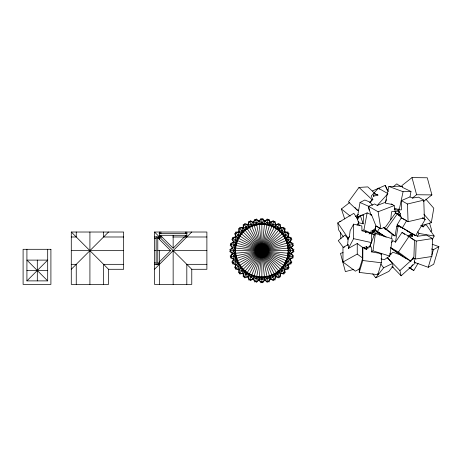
<?xml version="1.0" encoding="UTF-8"?>
<svg xmlns="http://www.w3.org/2000/svg" width="462" height="462" viewBox="0 0 462 462"><rect width="100%" height="100%" fill="white"/><g stroke="black" fill="none" stroke-linecap="round" stroke-linejoin="round"><path stroke-width="0.69" d="M356.577 217.504L367.134 212.884L371.552 214.824L375.999 226.022L380.861 228.794L385.522 227.004L395.639 212.774L401.033 216.638L401.068 217.718L408.062 221.702L424.37 217.845L423.764 200.144L418.508 197.147L412.387 198.065L409.996 196.91L401.461 200.583L401.391 209.823L399.191 209.881L394.612 208.189M415.788 235.343L417.44 236.244L426.547 235.118L432.548 238.536L431.924 256.479L415.615 258.997L416.239 241.06L410.002 237.503M359.263 225.641L358.385 222.62L363.126 223.851L363.606 215.078L360.262 215.373L357.548 219.375L358.506 222.719L357.045 225.202M379.897 233.437L372.135 232.49L375.254 230.301L375.485 226.368M347.563 245.461L348.163 238.848L344.871 235.077L338.259 240.638L343.312 247.47L344.508 247.083M258.945 280.209L259.142 278.188M259.17 277.893L264.766 221.107M399.289 215.477L400.086 215.875L400.346 213.675L398.308 211.036L398.232 208.766M347.476 238.993L347.967 239.172L349.387 236.81L350.127 230.653L353.632 224.128L361.827 225.935L361.96 230.804L371.523 233.362L369.698 233.633L370.726 233.148L374.174 235.043L374.717 234.684L374.826 233.899M368.636 246.691L371.286 247.008L371.425 251.865L372.973 250.843L375.41 233.518L392.209 238.767L389.772 256.092L384.211 259.754L381.006 258.824M391.562 237.953L392.163 234.292L395.131 235.984L396.766 225.999L399.197 226.016L400.433 226.721L398.001 226.703L396.766 225.999M391.661 242.446L392.873 240.656L395.472 242.14L398.001 226.703M412.866 234.015L412.658 235.285L411.717 235.435L412.064 236.203L407.513 236.082M421.009 225.722L431.312 222.736L433.783 208.252L425.866 199.139M357.386 217.307L360.031 202.495L364.807 200.011L370.206 202.194L372.459 205.411M370.166 246.754L370.68 243.936M409.996 196.91L410.984 191.493L402.304 187.312L401.853 185.626L412.006 177.604L427.292 177.778L431.895 194.912L423.677 201.409L423.273 201.27M361.96 230.804L363.917 229.949L367.134 212.884M379.579 235.123L379.931 233.281L377.038 231.439L378.118 232.207M243.335 273.671L243.457 273.071L242.891 273.308M253.557 222.309L253.436 222.909L253.003 222.476M255.711 281.549L256.71 276.507M256.745 276.34L266.961 224.971M266.996 224.809L268 219.768M270.154 279.008L270.524 277.136M280.249 228.24L280.37 227.639M402.552 186.81L400.745 186.146L388.871 186.463L385.308 203.124L392.388 204.562M399.191 209.881L403.083 191.701L410.984 191.493M159.234 262.93L159.471 261.844L170.657 250.658L159.471 239.472L159.234 238.38L157.785 236.937L157.785 264.38L159.234 262.93L157.785 262.93M358.131 224.22L358.755 221.437M414.668 261.7L414.189 262.249L428.239 267.284L431.427 256.45M431.831 255.093L433.425 249.676L438.9 246.639L432.201 244.242M438.9 246.639L433.714 264.252L428.239 267.284M371.523 233.362L371.523 242.608L368.636 247.973L367.567 247.846L366.741 246.656L364.079 247.424L362.768 247.262L362.699 258.096L359.517 268.867L355.382 271.171L342.966 262.029L342.966 247.493L348.383 244.479L348.383 248.423L357.247 243.491L363.005 247.736M371.425 251.865L381.358 253.655L381.358 262.762L377.847 274.665L359.257 272.418L362.768 260.516L362.768 247.262M253.234 279.071L270.472 222.245M367.567 247.846L366.661 249.463L366.06 248.637L366.741 246.656M373.308 196.269L374.266 193.486L377.939 195.08L373.308 196.269L374.07 195.23M386.544 199.584L385.574 202.246L377.235 205.44L374.636 203.961L368.532 206.3L369.15 210.123M374.174 235.043L371.205 243.179L370.813 243.231M239.201 269.617L239.437 269.051L238.837 269.173M259.246 221.234L259.009 221.8L258.668 221.286M249.803 279.753L251.767 275.005M251.83 274.85L271.875 226.461M271.939 226.305L273.908 221.558M264.46 280.082L264.697 279.516L265.038 280.024M284.505 231.693L284.269 232.259L284.869 232.143M412.416 234.962L412.976 233.749M380.792 254.81L381.358 253.655M247.857 276.842L275.849 224.468M417.44 236.244L418.953 233.431L417.769 231.739M432.149 239.83L434.188 236.036L426.49 225.081L425.271 224.867L423.128 226.923L420.882 225.531M348.383 248.423L353.632 238.663L353.632 224.128M356.491 217.954L356.808 217.4M399.197 226.016L397.17 224.792L401.686 217.157M397.17 224.792L402.408 227.778L406.641 220.628M399.786 226.368L415.581 235.718L425.213 219.438L422.487 217.793M418.081 263.271L413.802 270.507L410.447 268.272L412.56 264.697M377.442 231.531L379.631 228.009L375.958 225.912L374.948 230.105L386.151 237.168M233.362 259.76L231.814 262.081L262.797 282.784L264.345 280.469M235.938 264.836L236.278 264.328L235.666 264.328M265.038 221.286L264.697 221.8L264.46 221.234M244.358 276.842L247.21 272.574M247.303 272.43L279.348 224.468M258.668 280.024L259.009 279.516L259.246 280.082M287.768 236.48L287.428 236.989L288.04 236.989M365.327 232.161L366.32 231.514L366.458 232.074L365.327 232.161L365.136 231.699L365.65 231.312L366.32 231.514M395.472 242.14L402.044 232.432L409.02 236.411L414.472 240.425L413.912 256.658L410.839 261.192L403.8 257.178M390.65 247.615L398.423 252.05L409.02 236.411M393.289 235.175L383.489 227.466L386.457 229.158L397.378 213.762M374.359 193.029L367.804 186.896L359.009 187.428L348.435 201.917L357.663 210.551M372.863 199.526L372.002 199.578L369.791 202.616L372.863 199.526L371.205 196.073L378.355 188.178L387.93 193.636M375.739 277.812L383.633 267.81L392.533 263.461L392.995 266.176L388.877 271.39L375.739 277.812L372.742 273.839M243.018 273.608L280.688 227.702M356.52 217.718L357.732 216.326M377.235 205.44L387.468 194.15M371.552 214.824L371.09 215.332L368.815 208.05L368.803 206.387L360.031 202.495M400.086 215.875L399.359 214.709L400.346 213.675M398.25 214.83L399.659 215.933L397.77 213.583L399.18 212.162L399.145 211.14L398.296 210.66L398.712 210.626L394.202 209.39M26.917 280.884L47.69 260.112L26.917 260.112L47.69 280.884L26.917 280.884L26.917 249.301M71.281 269.288L108.547 232.022M173.146 248.175L184.326 236.989L185.418 236.746L186.867 235.297L159.419 235.297L160.868 236.746L161.96 236.989L173.146 248.175L173.146 235.297M154.51 269.288L191.776 232.022M265.223 220.934L267.198 218.965L293.543 245.316L291.083 247.776L293.976 249.711L273.273 280.7L270.38 278.765L269.046 281.982L234.615 267.717L235.949 264.501L232.536 263.825L239.807 227.275L243.22 227.951L243.22 224.468L280.486 224.468L280.486 227.951L283.905 227.275L291.17 263.825L287.757 264.501L289.091 267.717L254.66 281.982L253.326 278.765L250.433 280.7L229.73 249.711L232.623 247.776L230.163 245.316L256.514 218.965L258.974 221.425L260.909 218.532L291.897 239.235L289.963 242.128L293.179 243.462L278.915 277.893L275.698 276.559L275.017 279.978L238.467 272.707L239.149 269.288L235.666 269.288L235.666 232.022L239.149 232.022L238.467 228.609L275.017 221.338L275.698 224.751L278.915 223.423L293.179 257.848L289.963 259.182L291.897 262.081L260.909 282.784L259.361 280.469M233.668 259.505L234.101 259.072L233.501 258.957M269.358 223.822L270.703 222.476M239.582 272.927L243.214 269.294M243.335 269.173L280.37 232.138M280.492 232.022L284.124 228.384M253.003 278.84L253.436 278.407L253.557 279.008M290.038 241.805L289.605 242.238L290.205 242.359M258.483 280.382L256.514 282.351L230.163 256L232.623 253.534L229.73 251.599L250.433 220.617L253.326 222.551L254.66 219.335L289.091 233.593L287.757 236.81L291.17 237.491L283.905 274.041L280.486 273.36L280.486 276.842L243.22 276.842L243.22 273.36L239.807 274.041L232.536 237.491L235.949 236.81L234.615 233.593L269.046 219.335L270.38 222.551L273.273 220.617L293.976 251.599L291.083 253.534L293.543 256L267.198 282.351L265.223 280.382M389.732 255.076L392.885 252.223L401.547 255.33L402.529 256.837M411.642 259.973L413.785 258.039L415.043 263.23L401.143 275.797L399.884 270.605L410.574 260.938M408.662 235.903L410.776 233.997L412.451 236.55M430.809 231.549L431.826 230.653L429.521 223.134M393.48 186.573L396.783 183.859L400.791 186.584M238.9 269.496L284.806 231.82M412.387 198.065L416.603 194.733L431.895 194.912M344.681 218.919L341.395 208.974L349.798 202.408M355.555 216.643L358.518 214.333M375.346 228.453L371.997 231.012L374.197 231.04M375.618 230.509L373.082 231.364M232.484 253.84L234.072 252.783M275.525 225.081L276.033 224.74M235.666 268.156L239.94 265.298M240.078 265.205L283.628 236.111M283.766 236.013L288.04 233.16M247.672 276.571L248.186 276.23L248.186 276.842M291.222 247.476L290.714 247.817L291.279 248.048M374.515 234.107L375.41 233.518M409.511 236.353L411.394 235.193L410.776 233.997M343.324 236.879L338.49 229.724L337.797 222.915L353.828 213.34L357.848 219.283L357.548 219.375M347.967 239.172L347.822 237.745L349.387 236.81M342.966 262.029L357.247 254.083L357.247 243.491M235.666 264.657L288.04 236.66M368.999 233.963L370.726 233.148M371.2 232.929L375.952 230.7L385.302 236.758M372.378 190.962L385.216 185.366L388.351 191.557M233.749 242.128L230.526 243.462L244.791 277.893L248.007 276.559L248.689 279.978L285.239 272.707L284.557 269.288L288.04 269.288L288.04 232.022L284.557 232.022L285.239 228.609L248.689 221.338L248.007 224.751L244.791 223.423L230.526 257.848L233.749 259.182M232.426 248.048L232.992 247.817L232.484 247.476M279.054 228.736L280.815 228.009M232.756 262.711L237.503 260.741M237.659 260.678L286.047 240.638M286.203 240.569L290.95 238.606M291.279 253.263L290.714 253.499L291.222 253.84M368.532 206.3L378.107 211.758L394.19 205.596L395.403 213.074M233.437 259.274L290.269 242.036M343.075 252.65L340.477 253.349L345.374 271.621L353.863 269.352M357.403 217.232L359.361 216.73M414.189 262.249L414.772 262.11M401.461 200.583L407.455 204.002L423.764 200.144M401.068 217.718L405.474 219.964M339.651 221.668L340.939 221.379M233.501 242.359L234.101 242.238L233.668 241.805M230.965 256.803L236.001 255.798M236.169 255.763L287.537 245.547M287.705 245.513L292.741 244.513M290.205 258.957L289.605 259.072L290.038 259.505M358.258 217.117L356.855 217.383L357.178 218.486M412.393 234.713L414.131 234.448M416.239 241.06L432.548 238.536M232.305 253.569L291.401 247.748M370.576 231.139L375.877 230.671L375.225 230.261M399.145 211.14L391.522 211.723L390.754 219.629M71.281 232.022L123.66 232.022L123.66 269.288L108.547 269.288L71.281 232.022L71.281 284.396L108.547 284.396L108.547 269.288M154.51 232.022L206.884 232.022L206.884 269.288L191.776 269.288L154.51 232.022L154.51 284.396L191.776 284.396L191.776 269.288M159.02 233.662L187.075 233.662M71.281 236.989L76.247 236.989L76.247 232.022M123.66 236.989L103.586 236.989L103.586 232.022M154.51 236.989L161.96 236.989M172.782 236.989L206.884 236.989M235.666 236.989L236.278 236.989L235.938 236.48M154.51 238.38L156.144 238.38M157.785 238.38L159.234 238.38M364.079 247.424L364.143 248.637L366.06 248.637M71.281 250.658L123.66 250.658M154.51 250.658L156.144 250.658M157.785 250.658L170.657 250.658M206.884 250.658L173.146 250.658L173.146 284.396M230.359 250.658L235.499 250.658M235.666 250.658L288.04 250.658M288.213 250.658L293.347 250.658M154.51 262.93L156.144 262.93M71.281 264.328L76.247 264.328L76.247 284.396M123.66 264.328L103.586 264.328L103.586 284.396M154.51 264.328L159.471 264.328M206.884 264.328L186.815 264.328L186.815 284.396M288.04 264.328L287.428 264.328L287.768 264.836M26.917 270.501L47.69 270.501M232.305 247.748L291.401 253.569M362.768 260.516L381.358 262.762M418.953 233.431L434.188 236.036M238.837 232.143L239.437 232.259L239.201 231.693M230.965 244.513L236.001 245.513M236.169 245.547L287.537 255.763M287.705 255.798L292.741 256.803M284.869 269.173L284.269 269.051L284.505 269.617M353.632 238.663L371.523 242.608M358.639 210.216L356.739 209.684L355.001 207.426M233.437 242.036L290.269 259.274M372.973 250.843L389.772 256.092M364.143 248.637L366.661 249.463M431.462 248.972L433.425 249.676M388.871 186.463L403.083 191.701M242.891 228.009L243.457 228.24L243.335 227.639M232.756 238.606L237.503 240.569M237.659 240.638L286.047 260.678M286.203 260.741L290.95 262.711M232.426 253.263L232.992 253.499M279.054 272.58L280.815 273.308M408.864 232.028L410.06 232.571M374.266 193.486L377.939 195.08M363.917 229.949L374.717 234.684M235.666 236.66L288.04 264.657M378.956 232.935L377.09 231.889L378.938 232.992M389.836 253.592L391.06 254.279M422.88 218.104L425.213 219.438M391.147 203.858L394.19 205.596M399.295 215.65L400.456 216.308M402.05 227.841L403.338 228.569L402.165 227.858M406.606 230.602L407.807 231.289L407.363 231.029M413.294 257.675L415.615 258.997M409.222 267.556L410.447 268.272M408.899 267.619L413.802 270.507M391.886 266.678L393.11 267.394M402.408 227.778L415.581 235.718M399.815 226.444L400.987 227.154M399.705 226.461L400.739 227.085M381.647 234.702L383.379 235.764M380.168 233.732L383.72 235.926M405.584 258.194L391.227 248.342M247.672 224.74L248.186 225.081L248.186 224.468M235.666 233.16L239.94 236.013M240.078 236.111L283.628 265.205M283.766 265.298L288.04 268.156M275.525 276.23L276.033 276.571M390.696 247.932L402.743 256.474M397.77 213.583L399.359 214.709M402.044 232.432L404.77 234.442M398.423 252.05L410.839 261.192M357.247 254.083L362.699 258.096M395.639 212.774L396.685 213.594M386.457 229.158L395.131 235.984M384.499 228.638L385.527 229.452M341.395 208.974L350.184 216.101M238.9 231.82L284.806 269.496M359.009 187.428L372.002 199.578M239.582 228.384L243.214 232.022M243.335 232.138L280.37 269.173M280.492 269.294L284.124 272.927M269.358 277.495L270.703 278.84M399.884 270.605L387.11 257.45L392.533 263.461M392.296 266.69L401.143 275.797M378.355 188.178L379.314 189.247M423.862 214.16L431.312 222.736M243.018 227.702L280.688 273.608M380.7 263.923L383.633 267.81M337.797 222.915L347.822 237.745M264.345 220.848L262.797 218.532L231.814 239.235L233.362 241.551M244.358 224.468L247.21 228.742M247.303 228.881L276.403 272.43M276.495 272.574L279.348 276.842M411.394 235.193L412.064 236.203M247.857 224.468L275.849 276.842M249.803 221.558L251.767 226.305M251.83 226.461L271.875 274.85M271.939 275.005L273.908 279.753M385.216 185.366L387.098 189.946M360.262 215.373L363.126 223.851M422.574 225.104L423.128 226.923M253.234 222.245L270.472 279.071M412.006 177.604L416.603 194.733M270.154 222.309L270.27 222.909M280.249 273.071L280.37 273.671M255.711 219.768L256.71 224.809M256.745 224.971L266.961 276.34M266.996 276.507L268 281.549M378.107 211.758L380.861 228.794M258.945 221.107L264.535 277.893M264.564 278.188L264.766 280.209M340.419 232.299L340.887 238.681M407.455 204.002L408.062 221.702M377.847 273.337L377.847 274.665M359.257 268.179L359.257 272.418M275.525 224.468L275.525 226.374M275.525 274.936L275.525 276.842M261.856 219.161L261.856 224.301M261.856 224.468L261.856 276.842M261.856 277.015L261.856 282.149M186.815 232.022L186.815 236.989M185.418 232.022L185.418 233.662M185.418 235.297L185.418 236.746M160.868 232.022L160.868 233.662M160.868 235.297L160.868 236.746M159.471 232.022L159.471 239.472M159.471 250.294L159.471 284.396M156.144 236.532L156.144 264.784M89.917 232.022L89.917 284.396M47.69 249.301L47.69 280.884M37.301 260.112L37.301 280.884M50.907 249.301L23.1 249.301L23.1 284.396L50.907 284.396L50.907 249.301"/></g></svg>
